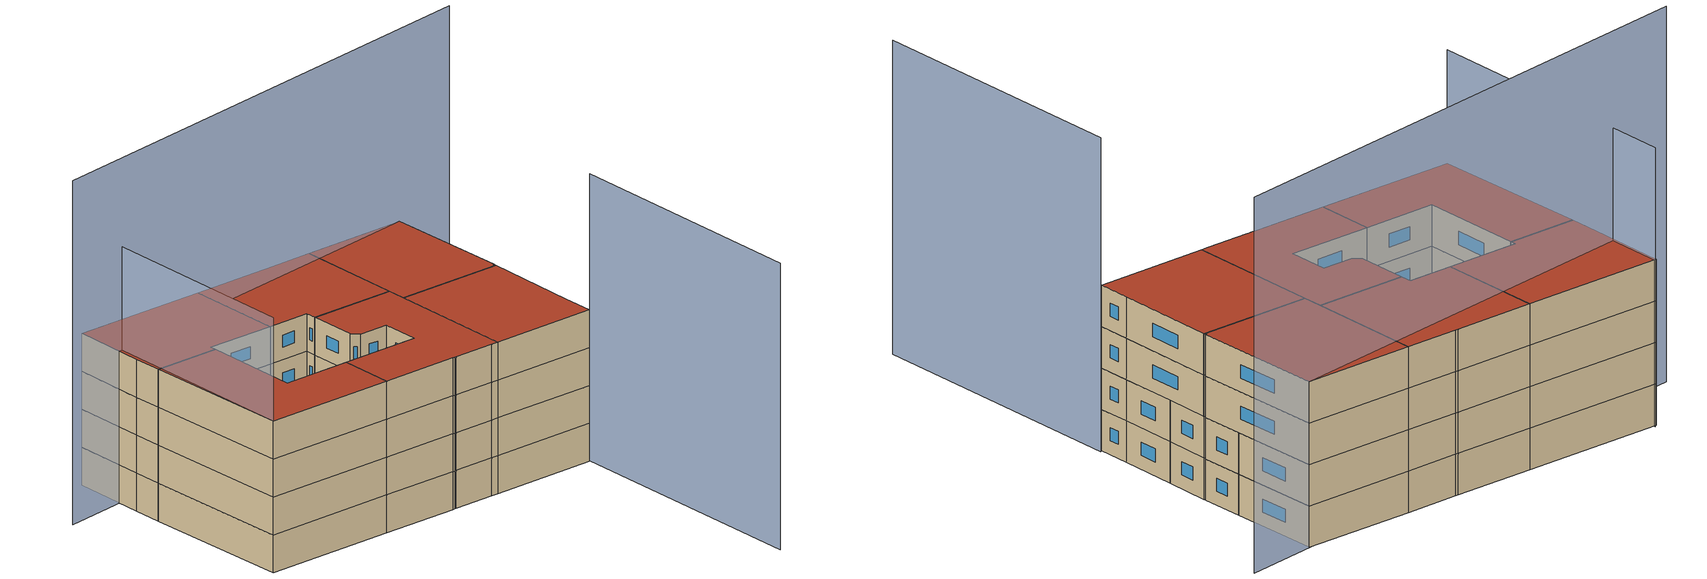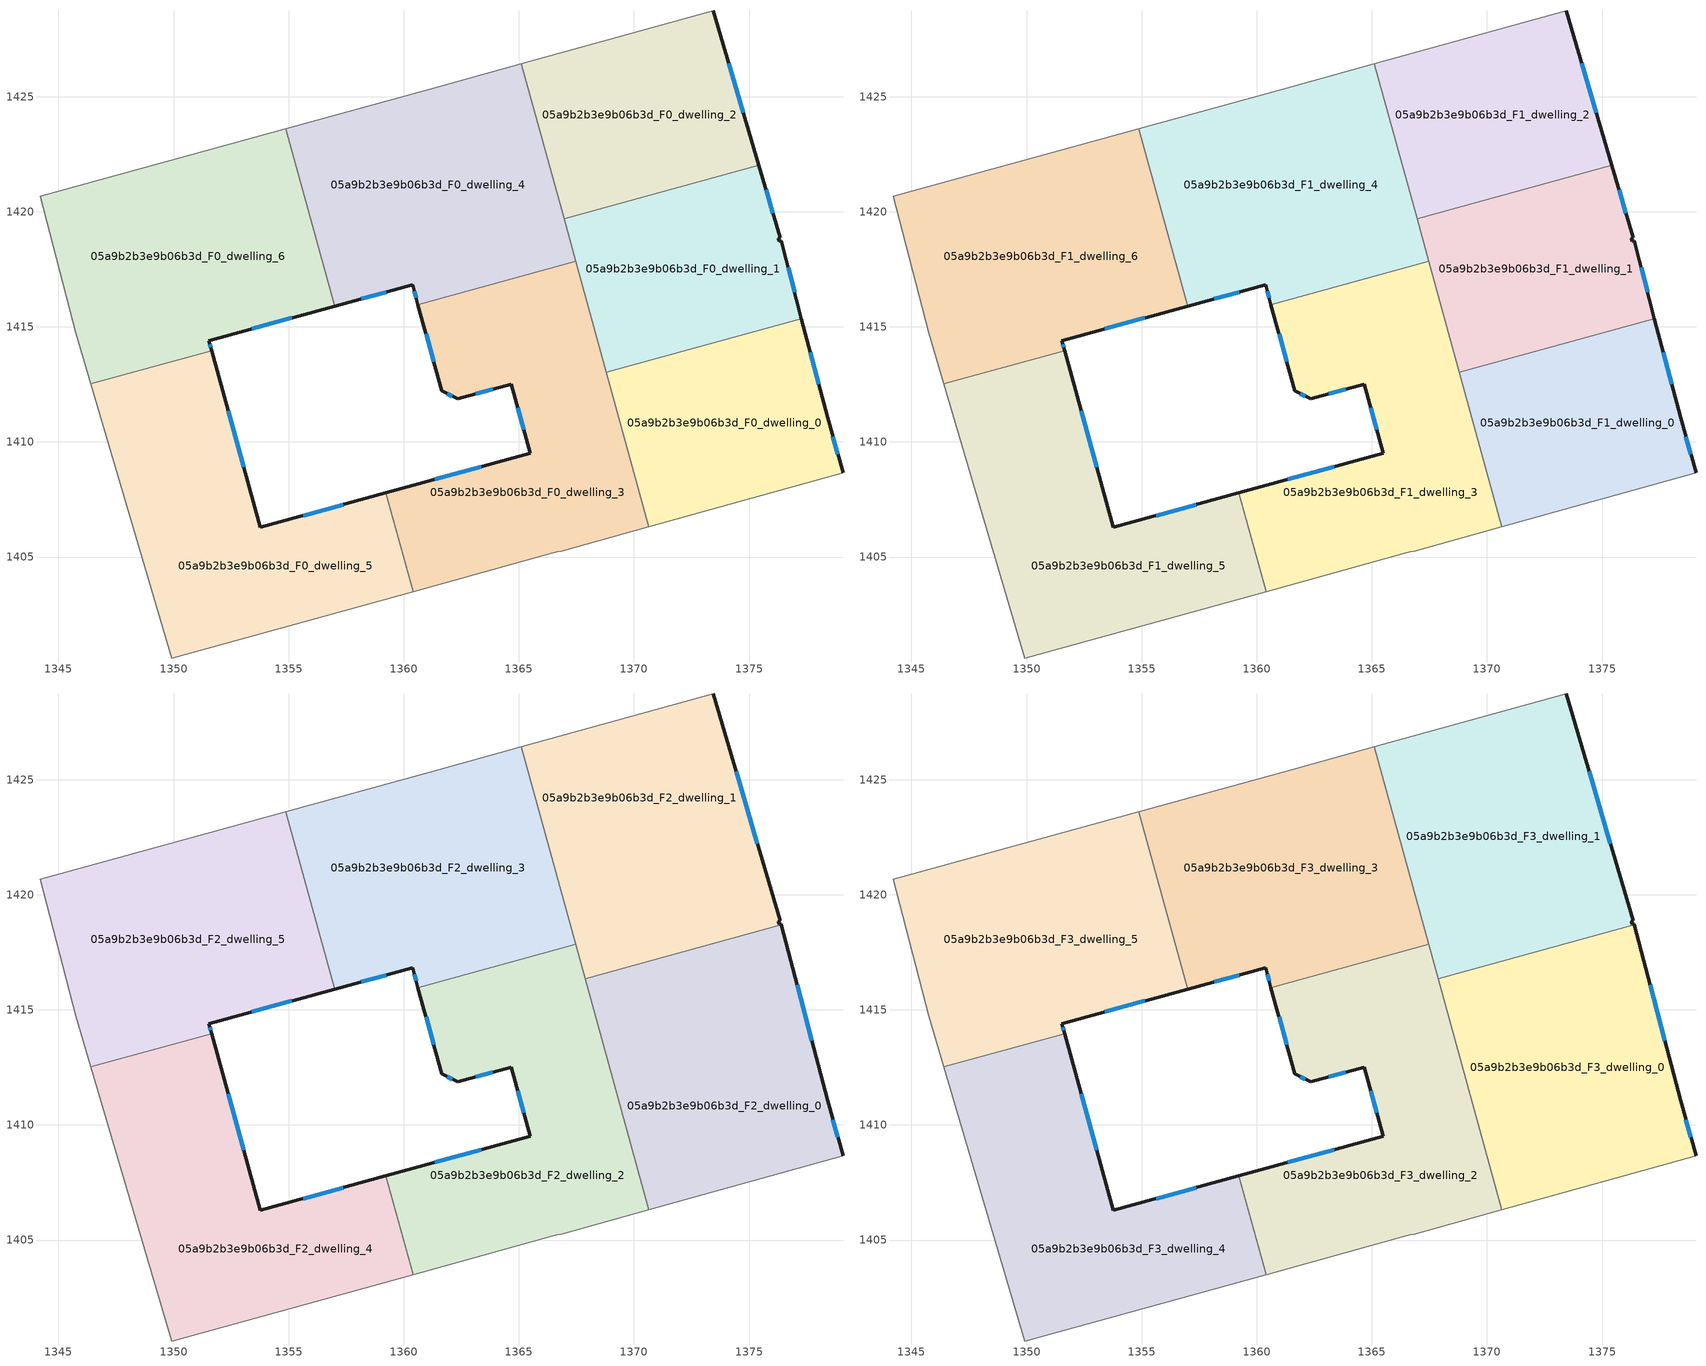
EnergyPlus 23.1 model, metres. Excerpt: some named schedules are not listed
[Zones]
05a9b2b3e9b06b3d_F0_dwelling_0
 floor ground (EU_floor_Construction): 1377.28,1415.36 1378.41,1411.04 1379.08,1408.66 1370.65,1406.31 1368.8,1413.03 z0
 wall outside (EU_wall_Construction): 1379.08,1408.66 1378.41,1411.04 1377.28,1415.36 z0:3
 wall to 05a9b2b3e9b06b3d_F0_dwelling_1 (EU_wall_Construction): 1377.28,1415.36 1368.8,1413.03 z0:3
 wall adiabatic (EU_wall_Construction): 1370.65,1406.31 1379.08,1408.66 z0:3
 wall to 05a9b2b3e9b06b3d_F0_dwelling_3 (EU_wall_Construction): 1368.8,1413.03 1370.65,1406.31 z0:3
 window (EU_Window_Construction): 1378.03,1412.51 1377.67,1413.89 / 1378.86,1409.47 1378.64,1410.23 z1.02:1.98
05a9b2b3e9b06b3d_F0_dwelling_1
 floor ground (EU_floor_Construction): 1375.43,1422.02 1376.35,1418.87 1376.27,1418.85 1376.31,1418.71 1376.39,1418.74 1377.28,1415.36 1368.8,1413.03 1366.97,1419.69 z0
 wall outside (EU_wall_Construction): 1377.28,1415.36 1376.39,1418.74 1376.31,1418.71 1376.27,1418.85 1376.35,1418.87 1375.43,1422.02 z0:3
 wall to 05a9b2b3e9b06b3d_F0_dwelling_2 (EU_wall_Construction): 1375.43,1422.02 1366.97,1419.69 z0:3
 wall to 05a9b2b3e9b06b3d_F0_dwelling_4 (EU_wall_Construction): 1366.97,1419.69 1367.47,1417.85 z0:3
 wall to 05a9b2b3e9b06b3d_F0_dwelling_3 (EU_wall_Construction): 1367.48,1417.85 1368.8,1413.03 z0:3
 window (EU_Window_Construction): 1376.98,1416.51 1376.69,1417.59 / 1376.04,1419.94 1375.74,1420.95 z1.02:1.98
05a9b2b3e9b06b3d_F0_dwelling_2
 floor ground (EU_floor_Construction): 1373.45,1428.72 1375.43,1422.02 1366.97,1419.69 1365.12,1426.42 z0
 wall outside (EU_wall_Construction): 1375.43,1422.02 1373.45,1428.72 z0:3
 wall adiabatic (EU_wall_Construction): 1373.45,1428.72 1365.12,1426.42 z0:3
 wall to 05a9b2b3e9b06b3d_F0_dwelling_4 (EU_wall_Construction): 1365.12,1426.42 1366.97,1419.69 z0:3
 window (EU_Window_Construction): 1374.76,1424.3 1374.13,1426.44 z1.02:1.98
05a9b2b3e9b06b3d_F0_dwelling_3
 floor ground (EU_floor_Construction): 1367.47,1417.85 1370.65,1406.31 1370.1,1406.16 1366.83,1405.26 1366.68,1405.22 1366.51,1405.17 1360.41,1403.5 1359.23,1407.79 1365.49,1409.52 1364.67,1412.51 1362.34,1411.87 1361.65,1412.22 1360.62,1415.97 z0
 wall outside (EU_wall_Construction): 1360.62,1415.97 1361.65,1412.22 1362.34,1411.87 1364.67,1412.51 1365.49,1409.52 1359.23,1407.79 z0:3
 wall adiabatic (EU_wall_Construction): 1360.41,1403.5 1366.51,1405.17 1366.68,1405.22 1366.83,1405.26 1370.1,1406.16 1370.65,1406.31 z0:3
 wall to 05a9b2b3e9b06b3d_F0_dwelling_5 (EU_wall_Construction): 1359.23,1407.79 1360.41,1403.5 z0:3
 wall to 05a9b2b3e9b06b3d_F0_dwelling_4 (EU_wall_Construction): 1367.47,1417.85 1360.62,1415.97 z0:3
 window (EU_Window_Construction): 1363.36,1408.93 1361.36,1408.38 / 1364.95,1411.49 1365.21,1410.54 / 1363.13,1412.09 1363.88,1412.29 / 1361.89,1412.1 1362.11,1411.99 / 1360.97,1414.69 1361.3,1413.49 z1.02:1.98
05a9b2b3e9b06b3d_F0_dwelling_4
 floor ground (EU_floor_Construction): 1365.12,1426.42 1367.47,1417.85 1360.62,1415.97 1360.38,1416.83 1357,1415.9 1354.88,1423.61 1360.89,1425.26 1361.14,1425.33 z0
 wall outside (EU_wall_Construction): 1357,1415.9 1360.38,1416.83 1360.62,1415.97 z0:3
 wall to 05a9b2b3e9b06b3d_F0_dwelling_6 (EU_wall_Construction): 1354.88,1423.61 1357,1415.9 z0:3
 wall adiabatic (EU_wall_Construction): 1365.12,1426.42 1361.14,1425.33 1360.89,1425.26 1354.88,1423.61 z0:3
 window (EU_Window_Construction): 1360.46,1416.54 1360.54,1416.26 / 1358.15,1416.22 1359.23,1416.51 z1.02:1.98
05a9b2b3e9b06b3d_F0_dwelling_5
 floor ground (EU_floor_Construction): 1359.23,1407.79 1360.41,1403.5 1349.93,1400.61 1346.41,1412.52 1351.65,1413.96 1353.77,1406.28 z0
 wall outside (EU_wall_Construction): 1359.23,1407.79 1353.77,1406.28 1351.65,1413.96 z0:3
 wall adiabatic (EU_wall_Construction): 1346.41,1412.52 1349.93,1400.61 1360.41,1403.5 z0:3
 wall to 05a9b2b3e9b06b3d_F0_dwelling_6 (EU_wall_Construction): 1351.65,1413.96 1346.41,1412.52 z0:3
 window (EU_Window_Construction): 1353.05,1408.9 1352.37,1411.35 / 1357.37,1407.28 1355.63,1406.8 z1.02:1.98
05a9b2b3e9b06b3d_F0_dwelling_6
 floor ground (EU_floor_Construction): 1354.88,1423.61 1357,1415.9 1351.54,1414.4 1351.65,1413.96 1346.41,1412.52 1345.75,1414.75 1344.2,1420.67 z0
 wall outside (EU_wall_Construction): 1351.65,1413.96 1351.54,1414.4 1357,1415.9 z0:3
 wall adiabatic (EU_wall_Construction): 1354.88,1423.61 1344.2,1420.67 1345.75,1414.75 1346.41,1412.52 z0:3
 window (EU_Window_Construction): 1353.39,1414.91 1355.14,1415.39 / 1351.61,1414.11 1351.58,1414.25 z1.02:1.98
05a9b2b3e9b06b3d_F1_dwelling_0
 floor to 05a9b2b3e9b06b3d_F0_dwelling_0 (EU_floor_Construction): 1377.28,1415.36 1378.41,1411.04 1379.08,1408.66 1370.65,1406.31 1368.8,1413.03 z3
 wall outside (EU_wall_Construction): 1379.08,1408.66 1378.41,1411.04 1377.28,1415.36 z3:6
 wall to 05a9b2b3e9b06b3d_F1_dwelling_1 (EU_wall_Construction): 1377.28,1415.36 1368.8,1413.03 z3:6
 wall adiabatic (EU_wall_Construction): 1370.65,1406.31 1379.08,1408.66 z3:6
 wall to 05a9b2b3e9b06b3d_F1_dwelling_3 (EU_wall_Construction): 1368.8,1413.03 1370.65,1406.31 z3:6
 window (EU_Window_Construction): 1378.03,1412.51 1377.67,1413.89 / 1378.86,1409.47 1378.64,1410.23 z4.02:4.98
05a9b2b3e9b06b3d_F1_dwelling_1
 floor to 05a9b2b3e9b06b3d_F0_dwelling_1 (EU_floor_Construction): 1375.43,1422.02 1376.35,1418.87 1376.27,1418.85 1376.31,1418.71 1376.39,1418.74 1377.28,1415.36 1368.8,1413.03 1366.97,1419.69 z3
 wall outside (EU_wall_Construction): 1377.28,1415.36 1376.39,1418.74 1376.31,1418.71 1376.27,1418.85 1376.35,1418.87 1375.43,1422.02 z3:6
 wall to 05a9b2b3e9b06b3d_F1_dwelling_2 (EU_wall_Construction): 1375.43,1422.02 1366.97,1419.69 z3:6
 wall to 05a9b2b3e9b06b3d_F1_dwelling_4 (EU_wall_Construction): 1366.97,1419.69 1367.47,1417.85 z3:6
 wall to 05a9b2b3e9b06b3d_F1_dwelling_3 (EU_wall_Construction): 1367.48,1417.85 1368.8,1413.03 z3:6
 window (EU_Window_Construction): 1376.98,1416.51 1376.69,1417.59 / 1376.04,1419.94 1375.74,1420.95 z4.02:4.98
05a9b2b3e9b06b3d_F1_dwelling_2
 floor to 05a9b2b3e9b06b3d_F0_dwelling_2 (EU_floor_Construction): 1373.45,1428.72 1375.43,1422.02 1366.97,1419.69 1365.12,1426.42 z3
 wall outside (EU_wall_Construction): 1375.43,1422.02 1373.45,1428.72 z3:6
 wall adiabatic (EU_wall_Construction): 1373.45,1428.72 1365.12,1426.42 z3:6
 wall to 05a9b2b3e9b06b3d_F1_dwelling_4 (EU_wall_Construction): 1365.12,1426.42 1366.97,1419.69 z3:6
 window (EU_Window_Construction): 1374.76,1424.3 1374.13,1426.44 z4.02:4.98
05a9b2b3e9b06b3d_F1_dwelling_3
 floor to 05a9b2b3e9b06b3d_F0_dwelling_3 (EU_floor_Construction): 1367.47,1417.85 1370.65,1406.31 1370.1,1406.16 1366.83,1405.26 1366.68,1405.22 1366.51,1405.17 1360.41,1403.5 1359.23,1407.79 1365.49,1409.52 1364.67,1412.51 1362.34,1411.87 1361.65,1412.22 1360.62,1415.97 z3
 wall outside (EU_wall_Construction): 1360.62,1415.97 1361.65,1412.22 1362.34,1411.87 1364.67,1412.51 1365.49,1409.52 1359.23,1407.79 z3:6
 wall adiabatic (EU_wall_Construction): 1360.41,1403.5 1366.51,1405.17 1366.68,1405.22 1366.83,1405.26 1370.1,1406.16 1370.65,1406.31 z3:6
 wall to 05a9b2b3e9b06b3d_F1_dwelling_5 (EU_wall_Construction): 1359.23,1407.79 1360.41,1403.5 z3:6
 wall to 05a9b2b3e9b06b3d_F1_dwelling_4 (EU_wall_Construction): 1367.47,1417.85 1360.62,1415.97 z3:6
 window (EU_Window_Construction): 1363.36,1408.93 1361.36,1408.38 / 1364.95,1411.49 1365.21,1410.54 / 1363.13,1412.09 1363.88,1412.29 / 1361.89,1412.1 1362.11,1411.99 / 1360.97,1414.69 1361.3,1413.49 z4.02:4.98
05a9b2b3e9b06b3d_F1_dwelling_4
 floor to 05a9b2b3e9b06b3d_F0_dwelling_4 (EU_floor_Construction): 1365.12,1426.42 1367.47,1417.85 1360.62,1415.97 1360.38,1416.83 1357,1415.9 1354.88,1423.61 1360.89,1425.26 1361.14,1425.33 z3
 wall outside (EU_wall_Construction): 1357,1415.9 1360.38,1416.83 1360.62,1415.97 z3:6
 wall to 05a9b2b3e9b06b3d_F1_dwelling_6 (EU_wall_Construction): 1354.88,1423.61 1357,1415.9 z3:6
 wall adiabatic (EU_wall_Construction): 1365.12,1426.42 1361.14,1425.33 1360.89,1425.26 1354.88,1423.61 z3:6
 window (EU_Window_Construction): 1360.46,1416.54 1360.54,1416.26 / 1358.15,1416.22 1359.23,1416.51 z4.02:4.98
05a9b2b3e9b06b3d_F1_dwelling_5
 floor to 05a9b2b3e9b06b3d_F0_dwelling_5 (EU_floor_Construction): 1359.23,1407.79 1360.41,1403.5 1349.93,1400.61 1346.41,1412.52 1351.65,1413.96 1353.77,1406.28 z3
 wall outside (EU_wall_Construction): 1359.23,1407.79 1353.77,1406.28 1351.65,1413.96 z3:6
 wall adiabatic (EU_wall_Construction): 1346.41,1412.52 1349.93,1400.61 1360.41,1403.5 z3:6
 wall to 05a9b2b3e9b06b3d_F1_dwelling_6 (EU_wall_Construction): 1351.65,1413.96 1346.41,1412.52 z3:6
 window (EU_Window_Construction): 1353.05,1408.9 1352.37,1411.35 / 1357.37,1407.28 1355.63,1406.8 z4.02:4.98
05a9b2b3e9b06b3d_F1_dwelling_6
 floor to 05a9b2b3e9b06b3d_F0_dwelling_6 (EU_floor_Construction): 1354.88,1423.61 1357,1415.9 1351.54,1414.4 1351.65,1413.96 1346.41,1412.52 1345.75,1414.75 1344.2,1420.67 z3
 wall outside (EU_wall_Construction): 1351.65,1413.96 1351.54,1414.4 1357,1415.9 z3:6
 wall adiabatic (EU_wall_Construction): 1354.88,1423.61 1344.2,1420.67 1345.75,1414.75 1346.41,1412.52 z3:6
 window (EU_Window_Construction): 1353.39,1414.91 1355.14,1415.39 / 1351.61,1414.11 1351.58,1414.25 z4.02:4.98
05a9b2b3e9b06b3d_F2_dwelling_0
 floor to 05a9b2b3e9b06b3d_F1_dwelling_0 (EU_floor_Construction): 1377.28,1415.36 1378.41,1411.04 1379.08,1408.66 1370.65,1406.31 1368.8,1413.03 z6
 floor to 05a9b2b3e9b06b3d_F1_dwelling_1 (EU_floor_Construction): 1376.4,1418.7 1377.28,1415.36 1368.8,1413.03 1367.89,1416.36 z6
 wall outside (EU_wall_Construction): 1379.08,1408.66 1378.41,1411.04 1376.4,1418.7 z6:9
 wall to 05a9b2b3e9b06b3d_F2_dwelling_1 (EU_wall_Construction): 1376.4,1418.7 1367.89,1416.36 z6:9
 wall adiabatic (EU_wall_Construction): 1370.65,1406.31 1379.08,1408.66 z6:9
 wall to 05a9b2b3e9b06b3d_F2_dwelling_2 (EU_wall_Construction): 1367.89,1416.36 1370.65,1406.31 z6:9
 window (EU_Window_Construction): 1377.73,1413.65 1377.09,1416.09 / 1378.86,1409.47 1378.64,1410.23 z7.02:7.98
05a9b2b3e9b06b3d_F2_dwelling_1
 floor to 05a9b2b3e9b06b3d_F1_dwelling_1 (EU_floor_Construction): 1375.43,1422.02 1376.35,1418.87 1376.27,1418.85 1376.31,1418.71 1376.39,1418.74 1376.4,1418.7 1367.89,1416.36 1366.97,1419.69 z6
 floor to 05a9b2b3e9b06b3d_F1_dwelling_2 (EU_floor_Construction): 1373.45,1428.72 1375.43,1422.02 1366.97,1419.69 1365.12,1426.42 z6
 wall outside (EU_wall_Construction): 1376.4,1418.7 1376.39,1418.74 1376.31,1418.71 1376.27,1418.85 1376.35,1418.87 1373.45,1428.72 z6:9
 wall adiabatic (EU_wall_Construction): 1373.45,1428.72 1365.12,1426.42 z6:9
 wall to 05a9b2b3e9b06b3d_F2_dwelling_3 (EU_wall_Construction): 1365.12,1426.42 1367.47,1417.85 z6:9
 wall to 05a9b2b3e9b06b3d_F2_dwelling_2 (EU_wall_Construction): 1367.47,1417.85 1367.89,1416.36 z6:9
 window (EU_Window_Construction): 1375.37,1422.22 1374.44,1425.37 z7.02:7.98
05a9b2b3e9b06b3d_F2_dwelling_2
 floor to 05a9b2b3e9b06b3d_F1_dwelling_3 (EU_floor_Construction): 1367.47,1417.85 1370.65,1406.31 1370.1,1406.16 1366.83,1405.26 1366.68,1405.22 1366.51,1405.17 1360.41,1403.5 1359.23,1407.79 1365.49,1409.52 1364.67,1412.51 1362.34,1411.87 1361.65,1412.22 1360.62,1415.97 z6
 wall outside (EU_wall_Construction): 1360.62,1415.97 1361.65,1412.22 1362.34,1411.87 1364.67,1412.51 1365.49,1409.52 1359.23,1407.79 z6:9
 wall adiabatic (EU_wall_Construction): 1360.41,1403.5 1366.51,1405.17 1366.68,1405.22 1366.83,1405.26 1370.1,1406.16 1370.65,1406.31 z6:9
 wall to 05a9b2b3e9b06b3d_F2_dwelling_4 (EU_wall_Construction): 1359.23,1407.79 1360.41,1403.5 z6:9
 wall to 05a9b2b3e9b06b3d_F2_dwelling_3 (EU_wall_Construction): 1367.47,1417.85 1360.62,1415.97 z6:9
 window (EU_Window_Construction): 1363.36,1408.93 1361.36,1408.38 / 1364.95,1411.49 1365.21,1410.54 / 1363.13,1412.09 1363.88,1412.29 / 1361.89,1412.1 1362.11,1411.99 / 1360.97,1414.69 1361.3,1413.49 z7.02:7.98
05a9b2b3e9b06b3d_F2_dwelling_3
 floor to 05a9b2b3e9b06b3d_F1_dwelling_4 (EU_floor_Construction): 1365.12,1426.42 1367.47,1417.85 1360.62,1415.97 1360.38,1416.83 1357,1415.9 1354.88,1423.61 1360.89,1425.26 1361.14,1425.33 z6
 wall outside (EU_wall_Construction): 1357,1415.9 1360.38,1416.83 1360.62,1415.97 z6:9
 wall to 05a9b2b3e9b06b3d_F2_dwelling_5 (EU_wall_Construction): 1354.88,1423.61 1357,1415.9 z6:9
 wall adiabatic (EU_wall_Construction): 1365.12,1426.42 1361.14,1425.33 1360.89,1425.26 1354.88,1423.61 z6:9
 window (EU_Window_Construction): 1360.46,1416.54 1360.54,1416.26 / 1358.15,1416.22 1359.23,1416.51 z7.02:7.98
05a9b2b3e9b06b3d_F2_dwelling_4
 floor to 05a9b2b3e9b06b3d_F1_dwelling_5 (EU_floor_Construction): 1359.23,1407.79 1360.41,1403.5 1349.93,1400.61 1346.41,1412.52 1351.65,1413.96 1353.77,1406.28 z6
 wall outside (EU_wall_Construction): 1359.23,1407.79 1353.77,1406.28 1351.65,1413.96 z6:9
 wall adiabatic (EU_wall_Construction): 1346.41,1412.52 1349.93,1400.61 1360.41,1403.5 z6:9
 wall to 05a9b2b3e9b06b3d_F2_dwelling_5 (EU_wall_Construction): 1351.65,1413.96 1346.41,1412.52 z6:9
 window (EU_Window_Construction): 1353.05,1408.9 1352.37,1411.35 / 1357.37,1407.28 1355.63,1406.8 z7.02:7.98
05a9b2b3e9b06b3d_F2_dwelling_5
 floor to 05a9b2b3e9b06b3d_F1_dwelling_6 (EU_floor_Construction): 1354.88,1423.61 1357,1415.9 1351.54,1414.4 1351.65,1413.96 1346.41,1412.52 1345.75,1414.75 1344.2,1420.67 z6
 wall outside (EU_wall_Construction): 1351.65,1413.96 1351.54,1414.4 1357,1415.9 z6:9
 wall adiabatic (EU_wall_Construction): 1354.88,1423.61 1344.2,1420.67 1345.75,1414.75 1346.41,1412.52 z6:9
 window (EU_Window_Construction): 1353.39,1414.91 1355.14,1415.39 / 1351.61,1414.11 1351.58,1414.25 z7.02:7.98
05a9b2b3e9b06b3d_F3_dwelling_0
 floor to 05a9b2b3e9b06b3d_F2_dwelling_0 (EU_floor_Construction): 1376.4,1418.7 1378.41,1411.04 1379.08,1408.66 1370.65,1406.31 1367.89,1416.36 z9
 wall outside (EU_wall_Construction): 1379.08,1408.66 1378.41,1411.04 1376.4,1418.7 z9:12
 wall to 05a9b2b3e9b06b3d_F3_dwelling_1 (EU_wall_Construction): 1376.4,1418.7 1367.89,1416.36 z9:12
 wall adiabatic (EU_wall_Construction): 1370.65,1406.31 1379.08,1408.66 z9:12
 wall to 05a9b2b3e9b06b3d_F3_dwelling_2 (EU_wall_Construction): 1367.89,1416.36 1370.65,1406.31 z9:12
 window (EU_Window_Construction): 1377.73,1413.65 1377.09,1416.09 / 1378.86,1409.47 1378.64,1410.23 z10.02:10.98
 roof outside (EU_roof_Construction): 1379.08,1408.66 1378.41,1411.04 1376.4,1418.7 1367.89,1416.36 1370.65,1406.31 z12
05a9b2b3e9b06b3d_F3_dwelling_1
 floor to 05a9b2b3e9b06b3d_F2_dwelling_1 (EU_floor_Construction): 1373.45,1428.72 1376.35,1418.87 1376.27,1418.85 1376.31,1418.71 1376.39,1418.74 1376.4,1418.7 1367.89,1416.36 1365.12,1426.42 z9
 wall outside (EU_wall_Construction): 1376.4,1418.7 1376.39,1418.74 1376.31,1418.71 1376.27,1418.85 1376.35,1418.87 1373.45,1428.72 z9:12
 wall adiabatic (EU_wall_Construction): 1373.45,1428.72 1365.12,1426.42 z9:12
 wall to 05a9b2b3e9b06b3d_F3_dwelling_3 (EU_wall_Construction): 1365.12,1426.42 1367.47,1417.85 z9:12
 wall to 05a9b2b3e9b06b3d_F3_dwelling_2 (EU_wall_Construction): 1367.47,1417.85 1367.89,1416.36 z9:12
 window (EU_Window_Construction): 1375.37,1422.22 1374.44,1425.37 z10.02:10.98
 roof outside (EU_roof_Construction): 1376.4,1418.7 1376.39,1418.74 1376.31,1418.71 1376.27,1418.85 1376.35,1418.87 1373.45,1428.72 1365.12,1426.42 1367.89,1416.36 z12
05a9b2b3e9b06b3d_F3_dwelling_2
 floor to 05a9b2b3e9b06b3d_F2_dwelling_2 (EU_floor_Construction): 1367.47,1417.85 1370.65,1406.31 1370.1,1406.16 1366.83,1405.26 1366.68,1405.22 1366.51,1405.17 1360.41,1403.5 1359.23,1407.79 1365.49,1409.52 1364.67,1412.51 1362.34,1411.87 1361.65,1412.22 1360.62,1415.97 z9
 wall outside (EU_wall_Construction): 1360.62,1415.97 1361.65,1412.22 1362.34,1411.87 1364.67,1412.51 1365.49,1409.52 1359.23,1407.79 z9:12
 wall adiabatic (EU_wall_Construction): 1360.41,1403.5 1366.51,1405.17 1366.68,1405.22 1366.83,1405.26 1370.1,1406.16 1370.65,1406.31 z9:12
 wall to 05a9b2b3e9b06b3d_F3_dwelling_4 (EU_wall_Construction): 1359.23,1407.79 1360.41,1403.5 z9:12
 wall to 05a9b2b3e9b06b3d_F3_dwelling_3 (EU_wall_Construction): 1367.47,1417.85 1360.62,1415.97 z9:12
 window (EU_Window_Construction): 1363.36,1408.93 1361.36,1408.38 / 1364.95,1411.49 1365.21,1410.54 / 1363.13,1412.09 1363.88,1412.29 / 1361.89,1412.1 1362.11,1411.99 / 1360.97,1414.69 1361.3,1413.49 z10.02:10.98
 roof outside (EU_roof_Construction): 1370.1,1406.16 1370.65,1406.31 1367.47,1417.85 1360.62,1415.97 1361.65,1412.22 1362.34,1411.87 1364.67,1412.51 1365.49,1409.52 1359.23,1407.79 1360.41,1403.5 1366.51,1405.17 1366.68,1405.22 1366.83,1405.26 z12
05a9b2b3e9b06b3d_F3_dwelling_3
 floor to 05a9b2b3e9b06b3d_F2_dwelling_3 (EU_floor_Construction): 1365.12,1426.42 1367.47,1417.85 1360.62,1415.97 1360.38,1416.83 1357,1415.9 1354.88,1423.61 1360.89,1425.26 1361.14,1425.33 z9
 wall outside (EU_wall_Construction): 1357,1415.9 1360.38,1416.83 1360.62,1415.97 z9:12
 wall to 05a9b2b3e9b06b3d_F3_dwelling_5 (EU_wall_Construction): 1354.88,1423.61 1357,1415.9 z9:12
 wall adiabatic (EU_wall_Construction): 1365.12,1426.42 1361.14,1425.33 1360.89,1425.26 1354.88,1423.61 z9:12
 window (EU_Window_Construction): 1360.46,1416.54 1360.54,1416.26 / 1358.15,1416.22 1359.23,1416.51 z10.02:10.98
 roof outside (EU_roof_Construction): 1367.47,1417.85 1365.12,1426.42 1361.14,1425.33 1360.89,1425.26 1354.88,1423.61 1357,1415.9 1360.38,1416.83 1360.62,1415.97 z12
05a9b2b3e9b06b3d_F3_dwelling_4
 floor to 05a9b2b3e9b06b3d_F2_dwelling_4 (EU_floor_Construction): 1359.23,1407.79 1360.41,1403.5 1349.93,1400.61 1346.41,1412.52 1351.65,1413.96 1353.77,1406.28 z9
 wall outside (EU_wall_Construction): 1359.23,1407.79 1353.77,1406.28 1351.65,1413.96 z9:12
 wall adiabatic (EU_wall_Construction): 1346.41,1412.52 1349.93,1400.61 1360.41,1403.5 z9:12
 wall to 05a9b2b3e9b06b3d_F3_dwelling_5 (EU_wall_Construction): 1351.65,1413.96 1346.41,1412.52 z9:12
 window (EU_Window_Construction): 1353.05,1408.9 1352.37,1411.35 / 1357.37,1407.28 1355.63,1406.8 z10.02:10.98
 roof outside (EU_roof_Construction): 1360.41,1403.5 1359.23,1407.79 1353.77,1406.28 1351.65,1413.96 1346.41,1412.52 1349.93,1400.61 z12
05a9b2b3e9b06b3d_F3_dwelling_5
 floor to 05a9b2b3e9b06b3d_F2_dwelling_5 (EU_floor_Construction): 1354.88,1423.61 1357,1415.9 1351.54,1414.4 1351.65,1413.96 1346.41,1412.52 1345.75,1414.75 1344.2,1420.67 z9
 wall outside (EU_wall_Construction): 1351.65,1413.96 1351.54,1414.4 1357,1415.9 z9:12
 wall adiabatic (EU_wall_Construction): 1354.88,1423.61 1344.2,1420.67 1345.75,1414.75 1346.41,1412.52 z9:12
 window (EU_Window_Construction): 1353.39,1414.91 1355.14,1415.39 / 1351.61,1414.11 1351.58,1414.25 z10.02:10.98
 roof outside (EU_roof_Construction): 1357,1415.9 1354.88,1423.61 1344.2,1420.67 1345.75,1414.75 1346.41,1412.52 1351.65,1413.96 1351.54,1414.4 z12
shading: 1379.18,1408.71 1384.75,1388.5 z0:22.7; 1344.36,1420.88 1349.93,1400.61 z0:20.2; 1378.52,1430.9 1340.58,1414.61 z0:27.2
[Building]
EU S2 Campaign: North Axis=0; Terrain=City; Solar Distribution=FullExterior
[Site:Location]
Vienna: Latitude=48; Longitude=16.5; Time Zone=1; Elevation=183
[SizingPeriod:WeatherFileDays]
AnnualSizingPeriod: Begin Month=1; Begin Day of Month=1; End Month=12; End Day of Month=31; Day of Week for Start Day=Monday; Use Weather File Daylight Saving Period=No; Use Weather File Rain and Snow Indicators=No
[MATERIAL]
EU_InternalMass_Material: Roughness=MediumRough; Thickness=0.1; Conductivity=1; Density=1800; Specific Heat=900; Thermal Absorptance=0.9; Solar Absorptance=0.7; Visible Absorptance=0.7
[MATERIAL:NOMASS] Roughness=MediumRough; Thermal Absorptance=0.9; Solar Absorptance=0.7; Visible Absorptance=0.7
Name | Thermal Resistance
EU_wall_NoMass | 0.942466
EU_roof_NoMass | 0.551687
EU_floor_NoMass | 0.66527
[WINDOWMATERIAL:SIMPLEGLAZINGSYSTEM]
EU_Window_SimpleGlazing: UFactor=2.03367; Solar Heat Gain Coefficient=0.65; Visible Transmittance=0.65
[CONSTRUCTION]
EU_wall_Construction: EU_wall_NoMass
EU_roof_Construction: EU_roof_NoMass
EU_floor_Construction: EU_floor_NoMass
EU_Window_Construction: EU_Window_SimpleGlazing
EU_InternalMass_Construction: EU_InternalMass_Material
[ZONE] Type=1; Multiplier=1; Ceiling Height=autocalculate; Floor Area=autocalculate; Part of Total Floor Area=Yes
Name | Volume
05a9b2b3e9b06b3d_F0_dwelling_0; 05a9b2b3e9b06b3d_F1_dwelling_0; 05a9b2b3e9b06b3d_F0_dwelling_2; 05a9b2b3e9b06b3d_F1_dwelling_2 | 182.607
05a9b2b3e9b06b3d_F2_dwelling_0; 05a9b2b3e9b06b3d_F3_dwelling_0 | 273.905
05a9b2b3e9b06b3d_F0_dwelling_1; 05a9b2b3e9b06b3d_F1_dwelling_1 | 182.581
05a9b2b3e9b06b3d_F2_dwelling_1; 05a9b2b3e9b06b3d_F3_dwelling_1 | 273.903
05a9b2b3e9b06b3d_F2_dwelling_2; 05a9b2b3e9b06b3d_F3_dwelling_2; 05a9b2b3e9b06b3d_F0_dwelling_3; 05a9b2b3e9b06b3d_F1_dwelling_3 | 273.898
05a9b2b3e9b06b3d_F2_dwelling_3; 05a9b2b3e9b06b3d_F3_dwelling_3; 05a9b2b3e9b06b3d_F0_dwelling_4; 05a9b2b3e9b06b3d_F1_dwelling_4 | 273.875
05a9b2b3e9b06b3d_F2_dwelling_4; 05a9b2b3e9b06b3d_F3_dwelling_4; 05a9b2b3e9b06b3d_F0_dwelling_5; 05a9b2b3e9b06b3d_F1_dwelling_5 | 273.866
05a9b2b3e9b06b3d_F2_dwelling_5; 05a9b2b3e9b06b3d_F3_dwelling_5; 05a9b2b3e9b06b3d_F0_dwelling_6; 05a9b2b3e9b06b3d_F1_dwelling_6 | 273.88
[INTERNALMASS] Construction=EU_InternalMass_Construction
Name | Zone or ZoneList | Surface Area
05a9b2b3e9b06b3d_F0_dwelling_0_EU_InternalMass | 05a9b2b3e9b06b3d_F0_dwelling_0 | 60.8692
05a9b2b3e9b06b3d_F0_dwelling_1_EU_InternalMass | 05a9b2b3e9b06b3d_F0_dwelling_1 | 60.8604
05a9b2b3e9b06b3d_F0_dwelling_2_EU_InternalMass | 05a9b2b3e9b06b3d_F0_dwelling_2 | 60.8693
05a9b2b3e9b06b3d_F0_dwelling_3_EU_InternalMass | 05a9b2b3e9b06b3d_F0_dwelling_3 | 91.2997
05a9b2b3e9b06b3d_F0_dwelling_4_EU_InternalMass | 05a9b2b3e9b06b3d_F0_dwelling_4 | 91.2919
05a9b2b3e9b06b3d_F0_dwelling_5_EU_InternalMass | 05a9b2b3e9b06b3d_F0_dwelling_5 | 91.2939
05a9b2b3e9b06b3d_F0_dwelling_6_EU_InternalMass | 05a9b2b3e9b06b3d_F0_dwelling_6 | 91.2939
05a9b2b3e9b06b3d_F1_dwelling_0_EU_InternalMass | 05a9b2b3e9b06b3d_F1_dwelling_0 | 60.8692
05a9b2b3e9b06b3d_F1_dwelling_1_EU_InternalMass | 05a9b2b3e9b06b3d_F1_dwelling_1 | 60.8604
05a9b2b3e9b06b3d_F1_dwelling_2_EU_InternalMass | 05a9b2b3e9b06b3d_F1_dwelling_2 | 60.8693
05a9b2b3e9b06b3d_F1_dwelling_3_EU_InternalMass | 05a9b2b3e9b06b3d_F1_dwelling_3 | 91.2997
05a9b2b3e9b06b3d_F1_dwelling_4_EU_InternalMass | 05a9b2b3e9b06b3d_F1_dwelling_4 | 91.2919
05a9b2b3e9b06b3d_F1_dwelling_5_EU_InternalMass | 05a9b2b3e9b06b3d_F1_dwelling_5 | 91.2939
05a9b2b3e9b06b3d_F1_dwelling_6_EU_InternalMass | 05a9b2b3e9b06b3d_F1_dwelling_6 | 91.2939
05a9b2b3e9b06b3d_F2_dwelling_0_EU_InternalMass | 05a9b2b3e9b06b3d_F2_dwelling_0 | 91.3018
05a9b2b3e9b06b3d_F2_dwelling_1_EU_InternalMass | 05a9b2b3e9b06b3d_F2_dwelling_1 | 91.3011
05a9b2b3e9b06b3d_F2_dwelling_2_EU_InternalMass | 05a9b2b3e9b06b3d_F2_dwelling_2 | 91.2997
05a9b2b3e9b06b3d_F2_dwelling_3_EU_InternalMass | 05a9b2b3e9b06b3d_F2_dwelling_3 | 91.2919
05a9b2b3e9b06b3d_F2_dwelling_4_EU_InternalMass | 05a9b2b3e9b06b3d_F2_dwelling_4 | 91.2939
05a9b2b3e9b06b3d_F2_dwelling_5_EU_InternalMass | 05a9b2b3e9b06b3d_F2_dwelling_5 | 91.2939
05a9b2b3e9b06b3d_F3_dwelling_0_EU_InternalMass | 05a9b2b3e9b06b3d_F3_dwelling_0 | 91.3018
05a9b2b3e9b06b3d_F3_dwelling_1_EU_InternalMass | 05a9b2b3e9b06b3d_F3_dwelling_1 | 91.3011
05a9b2b3e9b06b3d_F3_dwelling_2_EU_InternalMass | 05a9b2b3e9b06b3d_F3_dwelling_2 | 91.2997
05a9b2b3e9b06b3d_F3_dwelling_3_EU_InternalMass | 05a9b2b3e9b06b3d_F3_dwelling_3 | 91.2919
05a9b2b3e9b06b3d_F3_dwelling_4_EU_InternalMass | 05a9b2b3e9b06b3d_F3_dwelling_4 | 91.2939
05a9b2b3e9b06b3d_F3_dwelling_5_EU_InternalMass | 05a9b2b3e9b06b3d_F3_dwelling_5 | 91.2939
[OTHEREQUIPMENT] Fuel Type=Electricity; Design Level Calculation Method=Watts/Area; Power per Zone Floor Area=1; Fraction Latent=0; Fraction Radiant=0; Fraction Lost=0; Carbon Dioxide Generation Rate=0; EndUse Subcategory=EU_Step8_InternalGains
Name | Zone or ZoneList or Space or SpaceList | Schedule
EU_Step8_InternalGain_05a9b2b3e9b06b3d_F0_dwelling_0_f000 | 05a9b2b3e9b06b3d_F0_dwelling_0 | EU_Step8_GainSchedule_05a9b2b3e9b06b3d_F0_dwelling_0_f000
EU_Step8_InternalGain_05a9b2b3e9b06b3d_F0_dwelling_1_f000 | 05a9b2b3e9b06b3d_F0_dwelling_1 | EU_Step8_GainSchedule_05a9b2b3e9b06b3d_F0_dwelling_1_f000
EU_Step8_InternalGain_05a9b2b3e9b06b3d_F0_dwelling_2_f000 | 05a9b2b3e9b06b3d_F0_dwelling_2 | EU_Step8_GainSchedule_05a9b2b3e9b06b3d_F0_dwelling_2_f000
EU_Step8_InternalGain_05a9b2b3e9b06b3d_F0_dwelling_3_f000 | 05a9b2b3e9b06b3d_F0_dwelling_3 | EU_Step8_GainSchedule_05a9b2b3e9b06b3d_F0_dwelling_3_f000
EU_Step8_InternalGain_05a9b2b3e9b06b3d_F0_dwelling_4_f000 | 05a9b2b3e9b06b3d_F0_dwelling_4 | EU_Step8_GainSchedule_05a9b2b3e9b06b3d_F0_dwelling_4_f000
EU_Step8_InternalGain_05a9b2b3e9b06b3d_F0_dwelling_5_f000 | 05a9b2b3e9b06b3d_F0_dwelling_5 | EU_Step8_GainSchedule_05a9b2b3e9b06b3d_F0_dwelling_5_f000
EU_Step8_InternalGain_05a9b2b3e9b06b3d_F0_dwelling_6_f000 | 05a9b2b3e9b06b3d_F0_dwelling_6 | EU_Step8_GainSchedule_05a9b2b3e9b06b3d_F0_dwelling_6_f000
EU_Step8_InternalGain_05a9b2b3e9b06b3d_F1_dwelling_0_f000 | 05a9b2b3e9b06b3d_F1_dwelling_0 | EU_Step8_GainSchedule_05a9b2b3e9b06b3d_F1_dwelling_0_f000
EU_Step8_InternalGain_05a9b2b3e9b06b3d_F1_dwelling_1_f000 | 05a9b2b3e9b06b3d_F1_dwelling_1 | EU_Step8_GainSchedule_05a9b2b3e9b06b3d_F1_dwelling_1_f000
EU_Step8_InternalGain_05a9b2b3e9b06b3d_F1_dwelling_2_f000 | 05a9b2b3e9b06b3d_F1_dwelling_2 | EU_Step8_GainSchedule_05a9b2b3e9b06b3d_F1_dwelling_2_f000
EU_Step8_InternalGain_05a9b2b3e9b06b3d_F1_dwelling_3_f000 | 05a9b2b3e9b06b3d_F1_dwelling_3 | EU_Step8_GainSchedule_05a9b2b3e9b06b3d_F1_dwelling_3_f000
EU_Step8_InternalGain_05a9b2b3e9b06b3d_F1_dwelling_4_f000 | 05a9b2b3e9b06b3d_F1_dwelling_4 | EU_Step8_GainSchedule_05a9b2b3e9b06b3d_F1_dwelling_4_f000
EU_Step8_InternalGain_05a9b2b3e9b06b3d_F1_dwelling_5_f000 | 05a9b2b3e9b06b3d_F1_dwelling_5 | EU_Step8_GainSchedule_05a9b2b3e9b06b3d_F1_dwelling_5_f000
EU_Step8_InternalGain_05a9b2b3e9b06b3d_F1_dwelling_6_f000 | 05a9b2b3e9b06b3d_F1_dwelling_6 | EU_Step8_GainSchedule_05a9b2b3e9b06b3d_F1_dwelling_6_f000
EU_Step8_InternalGain_05a9b2b3e9b06b3d_F2_dwelling_0_f000 | 05a9b2b3e9b06b3d_F2_dwelling_0 | EU_Step8_GainSchedule_05a9b2b3e9b06b3d_F2_dwelling_0_f000
EU_Step8_InternalGain_05a9b2b3e9b06b3d_F2_dwelling_1_f000 | 05a9b2b3e9b06b3d_F2_dwelling_1 | EU_Step8_GainSchedule_05a9b2b3e9b06b3d_F2_dwelling_1_f000
EU_Step8_InternalGain_05a9b2b3e9b06b3d_F2_dwelling_2_f000 | 05a9b2b3e9b06b3d_F2_dwelling_2 | EU_Step8_GainSchedule_05a9b2b3e9b06b3d_F2_dwelling_2_f000
EU_Step8_InternalGain_05a9b2b3e9b06b3d_F2_dwelling_3_f000 | 05a9b2b3e9b06b3d_F2_dwelling_3 | EU_Step8_GainSchedule_05a9b2b3e9b06b3d_F2_dwelling_3_f000
EU_Step8_InternalGain_05a9b2b3e9b06b3d_F2_dwelling_4_f000 | 05a9b2b3e9b06b3d_F2_dwelling_4 | EU_Step8_GainSchedule_05a9b2b3e9b06b3d_F2_dwelling_4_f000
EU_Step8_InternalGain_05a9b2b3e9b06b3d_F2_dwelling_5_f000 | 05a9b2b3e9b06b3d_F2_dwelling_5 | EU_Step8_GainSchedule_05a9b2b3e9b06b3d_F2_dwelling_5_f000
EU_Step8_InternalGain_05a9b2b3e9b06b3d_F3_dwelling_0_f000 | 05a9b2b3e9b06b3d_F3_dwelling_0 | EU_Step8_GainSchedule_05a9b2b3e9b06b3d_F3_dwelling_0_f000
EU_Step8_InternalGain_05a9b2b3e9b06b3d_F3_dwelling_1_f000 | 05a9b2b3e9b06b3d_F3_dwelling_1 | EU_Step8_GainSchedule_05a9b2b3e9b06b3d_F3_dwelling_1_f000
EU_Step8_InternalGain_05a9b2b3e9b06b3d_F3_dwelling_2_f000 | 05a9b2b3e9b06b3d_F3_dwelling_2 | EU_Step8_GainSchedule_05a9b2b3e9b06b3d_F3_dwelling_2_f000
EU_Step8_InternalGain_05a9b2b3e9b06b3d_F3_dwelling_3_f000 | 05a9b2b3e9b06b3d_F3_dwelling_3 | EU_Step8_GainSchedule_05a9b2b3e9b06b3d_F3_dwelling_3_f000
EU_Step8_InternalGain_05a9b2b3e9b06b3d_F3_dwelling_4_f000 | 05a9b2b3e9b06b3d_F3_dwelling_4 | EU_Step8_GainSchedule_05a9b2b3e9b06b3d_F3_dwelling_4_f000
EU_Step8_InternalGain_05a9b2b3e9b06b3d_F3_dwelling_5_f000 | 05a9b2b3e9b06b3d_F3_dwelling_5 | EU_Step8_GainSchedule_05a9b2b3e9b06b3d_F3_dwelling_5_f000
[ZONEVENTILATION:DESIGNFLOWRATE] Schedule=EU_AlwaysOn; Design Flow Rate Calculation Method=AirChanges/Hour; Air Changes per Hour=0.530523; Ventilation Type=Natural; Fan Pressure Rise=0; Fan Total Efficiency=1; Constant Term Coefficient=1; Temperature Term Coefficient=0; Velocity Term Coefficient=0; Velocity Squared Term Coefficient=0; Minimum Indoor Temperature=-100; Maximum Indoor Temperature=100; Delta Temperature=-100; Minimum Outdoor Temperature=-100; Maximum Outdoor Temperature=100; Maximum Wind Speed=40
Name | Zone or ZoneList or Space or SpaceList
EU_ConstantAir_05a9b2b3e9b06b3d_F0_dwelling_0 | 05a9b2b3e9b06b3d_F0_dwelling_0
EU_ConstantAir_05a9b2b3e9b06b3d_F0_dwelling_1 | 05a9b2b3e9b06b3d_F0_dwelling_1
EU_ConstantAir_05a9b2b3e9b06b3d_F0_dwelling_2 | 05a9b2b3e9b06b3d_F0_dwelling_2
EU_ConstantAir_05a9b2b3e9b06b3d_F0_dwelling_3 | 05a9b2b3e9b06b3d_F0_dwelling_3
EU_ConstantAir_05a9b2b3e9b06b3d_F0_dwelling_4 | 05a9b2b3e9b06b3d_F0_dwelling_4
EU_ConstantAir_05a9b2b3e9b06b3d_F0_dwelling_5 | 05a9b2b3e9b06b3d_F0_dwelling_5
EU_ConstantAir_05a9b2b3e9b06b3d_F0_dwelling_6 | 05a9b2b3e9b06b3d_F0_dwelling_6
EU_ConstantAir_05a9b2b3e9b06b3d_F1_dwelling_0 | 05a9b2b3e9b06b3d_F1_dwelling_0
EU_ConstantAir_05a9b2b3e9b06b3d_F1_dwelling_1 | 05a9b2b3e9b06b3d_F1_dwelling_1
EU_ConstantAir_05a9b2b3e9b06b3d_F1_dwelling_2 | 05a9b2b3e9b06b3d_F1_dwelling_2
EU_ConstantAir_05a9b2b3e9b06b3d_F1_dwelling_3 | 05a9b2b3e9b06b3d_F1_dwelling_3
EU_ConstantAir_05a9b2b3e9b06b3d_F1_dwelling_4 | 05a9b2b3e9b06b3d_F1_dwelling_4
EU_ConstantAir_05a9b2b3e9b06b3d_F1_dwelling_5 | 05a9b2b3e9b06b3d_F1_dwelling_5
EU_ConstantAir_05a9b2b3e9b06b3d_F1_dwelling_6 | 05a9b2b3e9b06b3d_F1_dwelling_6
EU_ConstantAir_05a9b2b3e9b06b3d_F2_dwelling_0 | 05a9b2b3e9b06b3d_F2_dwelling_0
EU_ConstantAir_05a9b2b3e9b06b3d_F2_dwelling_1 | 05a9b2b3e9b06b3d_F2_dwelling_1
EU_ConstantAir_05a9b2b3e9b06b3d_F2_dwelling_2 | 05a9b2b3e9b06b3d_F2_dwelling_2
EU_ConstantAir_05a9b2b3e9b06b3d_F2_dwelling_3 | 05a9b2b3e9b06b3d_F2_dwelling_3
EU_ConstantAir_05a9b2b3e9b06b3d_F2_dwelling_4 | 05a9b2b3e9b06b3d_F2_dwelling_4
EU_ConstantAir_05a9b2b3e9b06b3d_F2_dwelling_5 | 05a9b2b3e9b06b3d_F2_dwelling_5
EU_ConstantAir_05a9b2b3e9b06b3d_F3_dwelling_0 | 05a9b2b3e9b06b3d_F3_dwelling_0
EU_ConstantAir_05a9b2b3e9b06b3d_F3_dwelling_1 | 05a9b2b3e9b06b3d_F3_dwelling_1
EU_ConstantAir_05a9b2b3e9b06b3d_F3_dwelling_2 | 05a9b2b3e9b06b3d_F3_dwelling_2
EU_ConstantAir_05a9b2b3e9b06b3d_F3_dwelling_3 | 05a9b2b3e9b06b3d_F3_dwelling_3
EU_ConstantAir_05a9b2b3e9b06b3d_F3_dwelling_4 | 05a9b2b3e9b06b3d_F3_dwelling_4
EU_ConstantAir_05a9b2b3e9b06b3d_F3_dwelling_5 | 05a9b2b3e9b06b3d_F3_dwelling_5
[HVACTEMPLATE:ZONE:IDEALLOADSAIRSYSTEM] System Availability Schedule=EU_AlwaysOn; Maximum Heating Supply Air Temperature=50; Minimum Cooling Supply Air Temperature=13; Maximum Heating Supply Air Humidity Ratio=0.0156; Minimum Cooling Supply Air Humidity Ratio=0.0077; Heating Limit=NoLimit; Cooling Limit=NoLimit; Heating Availability Schedule=EU_AlwaysOn; Cooling Availability Schedule=EU_CoolingOff; Dehumidification Control Type=ConstantSensibleHeatRatio; Cooling Sensible Heat Ratio=0.7; Dehumidification Setpoint=60; Humidification Control Type=None; Humidification Setpoint=30; Outdoor Air Method=None; Outdoor Air Flow Rate per Person=0.00944; Outdoor Air Flow Rate per Zone Floor Area=0; Outdoor Air Flow Rate per Zone=0; Demand Controlled Ventilation Type=None; Outdoor Air Economizer Type=NoEconomizer; Heat Recovery Type=None; Sensible Heat Recovery Effectiveness=0.7; Latent Heat Recovery Effectiveness=0.65
Name | Template Thermostat
05a9b2b3e9b06b3d_F0_dwelling_0 | EU_HeatOnly_05a9b2b3e9b06b3d_F0_dwelling_0
05a9b2b3e9b06b3d_F0_dwelling_1 | EU_HeatOnly_05a9b2b3e9b06b3d_F0_dwelling_1
05a9b2b3e9b06b3d_F0_dwelling_2 | EU_HeatOnly_05a9b2b3e9b06b3d_F0_dwelling_2
05a9b2b3e9b06b3d_F0_dwelling_3 | EU_HeatOnly_05a9b2b3e9b06b3d_F0_dwelling_3
05a9b2b3e9b06b3d_F0_dwelling_4 | EU_HeatOnly_05a9b2b3e9b06b3d_F0_dwelling_4
05a9b2b3e9b06b3d_F0_dwelling_5 | EU_HeatOnly_05a9b2b3e9b06b3d_F0_dwelling_5
05a9b2b3e9b06b3d_F0_dwelling_6 | EU_HeatOnly_05a9b2b3e9b06b3d_F0_dwelling_6
05a9b2b3e9b06b3d_F1_dwelling_0 | EU_HeatOnly_05a9b2b3e9b06b3d_F1_dwelling_0
05a9b2b3e9b06b3d_F1_dwelling_1 | EU_HeatOnly_05a9b2b3e9b06b3d_F1_dwelling_1
05a9b2b3e9b06b3d_F1_dwelling_2 | EU_HeatOnly_05a9b2b3e9b06b3d_F1_dwelling_2
05a9b2b3e9b06b3d_F1_dwelling_3 | EU_HeatOnly_05a9b2b3e9b06b3d_F1_dwelling_3
05a9b2b3e9b06b3d_F1_dwelling_4 | EU_HeatOnly_05a9b2b3e9b06b3d_F1_dwelling_4
05a9b2b3e9b06b3d_F1_dwelling_5 | EU_HeatOnly_05a9b2b3e9b06b3d_F1_dwelling_5
05a9b2b3e9b06b3d_F1_dwelling_6 | EU_HeatOnly_05a9b2b3e9b06b3d_F1_dwelling_6
05a9b2b3e9b06b3d_F2_dwelling_0 | EU_HeatOnly_05a9b2b3e9b06b3d_F2_dwelling_0
05a9b2b3e9b06b3d_F2_dwelling_1 | EU_HeatOnly_05a9b2b3e9b06b3d_F2_dwelling_1
05a9b2b3e9b06b3d_F2_dwelling_2 | EU_HeatOnly_05a9b2b3e9b06b3d_F2_dwelling_2
05a9b2b3e9b06b3d_F2_dwelling_3 | EU_HeatOnly_05a9b2b3e9b06b3d_F2_dwelling_3
05a9b2b3e9b06b3d_F2_dwelling_4 | EU_HeatOnly_05a9b2b3e9b06b3d_F2_dwelling_4
05a9b2b3e9b06b3d_F2_dwelling_5 | EU_HeatOnly_05a9b2b3e9b06b3d_F2_dwelling_5
05a9b2b3e9b06b3d_F3_dwelling_0 | EU_HeatOnly_05a9b2b3e9b06b3d_F3_dwelling_0
05a9b2b3e9b06b3d_F3_dwelling_1 | EU_HeatOnly_05a9b2b3e9b06b3d_F3_dwelling_1
05a9b2b3e9b06b3d_F3_dwelling_2 | EU_HeatOnly_05a9b2b3e9b06b3d_F3_dwelling_2
05a9b2b3e9b06b3d_F3_dwelling_3 | EU_HeatOnly_05a9b2b3e9b06b3d_F3_dwelling_3
05a9b2b3e9b06b3d_F3_dwelling_4 | EU_HeatOnly_05a9b2b3e9b06b3d_F3_dwelling_4
05a9b2b3e9b06b3d_F3_dwelling_5 | EU_HeatOnly_05a9b2b3e9b06b3d_F3_dwelling_5
[SIZING:ZONE] Zone Cooling Design Supply Air Temperature Input Method=SupplyAirTemperature; Zone Cooling Design Supply Air Temperature=13; Zone Heating Design Supply Air Temperature Input Method=SupplyAirTemperature; Zone Heating Design Supply Air Temperature=50; Zone Cooling Design Supply Air Humidity Ratio=0.008; Zone Heating Design Supply Air Humidity Ratio=0.008; Cooling Design Air Flow Method=DesignDay; Cooling Design Air Flow Rate=0; Cooling Minimum Air Flow per Zone Floor Area=0.000762; Cooling Minimum Air Flow=0; Cooling Minimum Air Flow Fraction=0.2; Heating Design Air Flow Method=DesignDay; Heating Design Air Flow Rate=0; Heating Maximum Air Flow per Zone Floor Area=0.002032; Heating Maximum Air Flow=0.141576; Heating Maximum Air Flow Fraction=0.3; Account for Dedicated Outdoor Air System=No; Dedicated Outdoor Air System Control Strategy=NeutralSupplyAir; Dedicated Outdoor Air Low Setpoint Temperature for Design=autosize; Dedicated Outdoor Air High Setpoint Temperature for Design=autosize; Zone Load Sizing Method=Sensible Load Only No Latent Load; Zone Latent Cooling Design Supply Air Humidity Ratio Input Method=HumidityRatioDifference; Zone Cooling Design Supply Air Humidity Ratio Difference=0.005; Zone Latent Heating Design Supply Air Humidity Ratio Input Method=HumidityRatioDifference; Zone Humidification Design Supply Air Humidity Ratio Difference=0.005
05a9b2b3e9b06b3d_F0_dwelling_0; 05a9b2b3e9b06b3d_F0_dwelling_1; 05a9b2b3e9b06b3d_F0_dwelling_2; 05a9b2b3e9b06b3d_F0_dwelling_3; 05a9b2b3e9b06b3d_F0_dwelling_4; 05a9b2b3e9b06b3d_F0_dwelling_5; 05a9b2b3e9b06b3d_F0_dwelling_6; 05a9b2b3e9b06b3d_F1_dwelling_0; 05a9b2b3e9b06b3d_F1_dwelling_1; 05a9b2b3e9b06b3d_F1_dwelling_2; 05a9b2b3e9b06b3d_F1_dwelling_3; 05a9b2b3e9b06b3d_F1_dwelling_4; 05a9b2b3e9b06b3d_F1_dwelling_5; 05a9b2b3e9b06b3d_F1_dwelling_6; 05a9b2b3e9b06b3d_F2_dwelling_0; 05a9b2b3e9b06b3d_F2_dwelling_1; 05a9b2b3e9b06b3d_F2_dwelling_2; 05a9b2b3e9b06b3d_F2_dwelling_3; 05a9b2b3e9b06b3d_F2_dwelling_4; 05a9b2b3e9b06b3d_F2_dwelling_5; 05a9b2b3e9b06b3d_F3_dwelling_0; 05a9b2b3e9b06b3d_F3_dwelling_1; 05a9b2b3e9b06b3d_F3_dwelling_2; 05a9b2b3e9b06b3d_F3_dwelling_3; 05a9b2b3e9b06b3d_F3_dwelling_4; 05a9b2b3e9b06b3d_F3_dwelling_5
[SCHEDULE:FILE] Column Number=1; Rows to Skip at Top=0; Number of Hours of Data=8760; Column Separator=Comma; Interpolate to Timestep=No; Minutes per Item=60; Adjust Schedule for Daylight Savings=Yes
Name | File
EU_Step8_GainSchedule_05a9b2b3e9b06b3d_F0_dwelling_0_f000 | ../../schedules/05a9b2b3e9b06b3d/05a9b2b3e9b06b3d_F0_dwelling_0_f000_gain.csv
EU_Step8_GainSchedule_05a9b2b3e9b06b3d_F0_dwelling_1_f000 | ../../schedules/05a9b2b3e9b06b3d/05a9b2b3e9b06b3d_F0_dwelling_1_f000_gain.csv
EU_Step8_GainSchedule_05a9b2b3e9b06b3d_F0_dwelling_2_f000 | ../../schedules/05a9b2b3e9b06b3d/05a9b2b3e9b06b3d_F0_dwelling_2_f000_gain.csv
EU_Step8_GainSchedule_05a9b2b3e9b06b3d_F0_dwelling_3_f000 | ../../schedules/05a9b2b3e9b06b3d/05a9b2b3e9b06b3d_F0_dwelling_3_f000_gain.csv
EU_Step8_GainSchedule_05a9b2b3e9b06b3d_F0_dwelling_4_f000 | ../../schedules/05a9b2b3e9b06b3d/05a9b2b3e9b06b3d_F0_dwelling_4_f000_gain.csv
EU_Step8_GainSchedule_05a9b2b3e9b06b3d_F0_dwelling_5_f000 | ../../schedules/05a9b2b3e9b06b3d/05a9b2b3e9b06b3d_F0_dwelling_5_f000_gain.csv
EU_Step8_GainSchedule_05a9b2b3e9b06b3d_F0_dwelling_6_f000 | ../../schedules/05a9b2b3e9b06b3d/05a9b2b3e9b06b3d_F0_dwelling_6_f000_gain.csv
EU_Step8_GainSchedule_05a9b2b3e9b06b3d_F1_dwelling_0_f000 | ../../schedules/05a9b2b3e9b06b3d/05a9b2b3e9b06b3d_F1_dwelling_0_f000_gain.csv
EU_Step8_GainSchedule_05a9b2b3e9b06b3d_F1_dwelling_1_f000 | ../../schedules/05a9b2b3e9b06b3d/05a9b2b3e9b06b3d_F1_dwelling_1_f000_gain.csv
EU_Step8_GainSchedule_05a9b2b3e9b06b3d_F1_dwelling_2_f000 | ../../schedules/05a9b2b3e9b06b3d/05a9b2b3e9b06b3d_F1_dwelling_2_f000_gain.csv
EU_Step8_GainSchedule_05a9b2b3e9b06b3d_F1_dwelling_3_f000 | ../../schedules/05a9b2b3e9b06b3d/05a9b2b3e9b06b3d_F1_dwelling_3_f000_gain.csv
EU_Step8_GainSchedule_05a9b2b3e9b06b3d_F1_dwelling_4_f000 | ../../schedules/05a9b2b3e9b06b3d/05a9b2b3e9b06b3d_F1_dwelling_4_f000_gain.csv
EU_Step8_GainSchedule_05a9b2b3e9b06b3d_F1_dwelling_5_f000 | ../../schedules/05a9b2b3e9b06b3d/05a9b2b3e9b06b3d_F1_dwelling_5_f000_gain.csv
EU_Step8_GainSchedule_05a9b2b3e9b06b3d_F1_dwelling_6_f000 | ../../schedules/05a9b2b3e9b06b3d/05a9b2b3e9b06b3d_F1_dwelling_6_f000_gain.csv
EU_Step8_GainSchedule_05a9b2b3e9b06b3d_F2_dwelling_0_f000 | ../../schedules/05a9b2b3e9b06b3d/05a9b2b3e9b06b3d_F2_dwelling_0_f000_gain.csv
EU_Step8_GainSchedule_05a9b2b3e9b06b3d_F2_dwelling_1_f000 | ../../schedules/05a9b2b3e9b06b3d/05a9b2b3e9b06b3d_F2_dwelling_1_f000_gain.csv
EU_Step8_GainSchedule_05a9b2b3e9b06b3d_F2_dwelling_2_f000 | ../../schedules/05a9b2b3e9b06b3d/05a9b2b3e9b06b3d_F2_dwelling_2_f000_gain.csv
EU_Step8_GainSchedule_05a9b2b3e9b06b3d_F2_dwelling_3_f000 | ../../schedules/05a9b2b3e9b06b3d/05a9b2b3e9b06b3d_F2_dwelling_3_f000_gain.csv
EU_Step8_GainSchedule_05a9b2b3e9b06b3d_F2_dwelling_4_f000 | ../../schedules/05a9b2b3e9b06b3d/05a9b2b3e9b06b3d_F2_dwelling_4_f000_gain.csv
EU_Step8_GainSchedule_05a9b2b3e9b06b3d_F2_dwelling_5_f000 | ../../schedules/05a9b2b3e9b06b3d/05a9b2b3e9b06b3d_F2_dwelling_5_f000_gain.csv
EU_Step8_GainSchedule_05a9b2b3e9b06b3d_F3_dwelling_0_f000 | ../../schedules/05a9b2b3e9b06b3d/05a9b2b3e9b06b3d_F3_dwelling_0_f000_gain.csv
